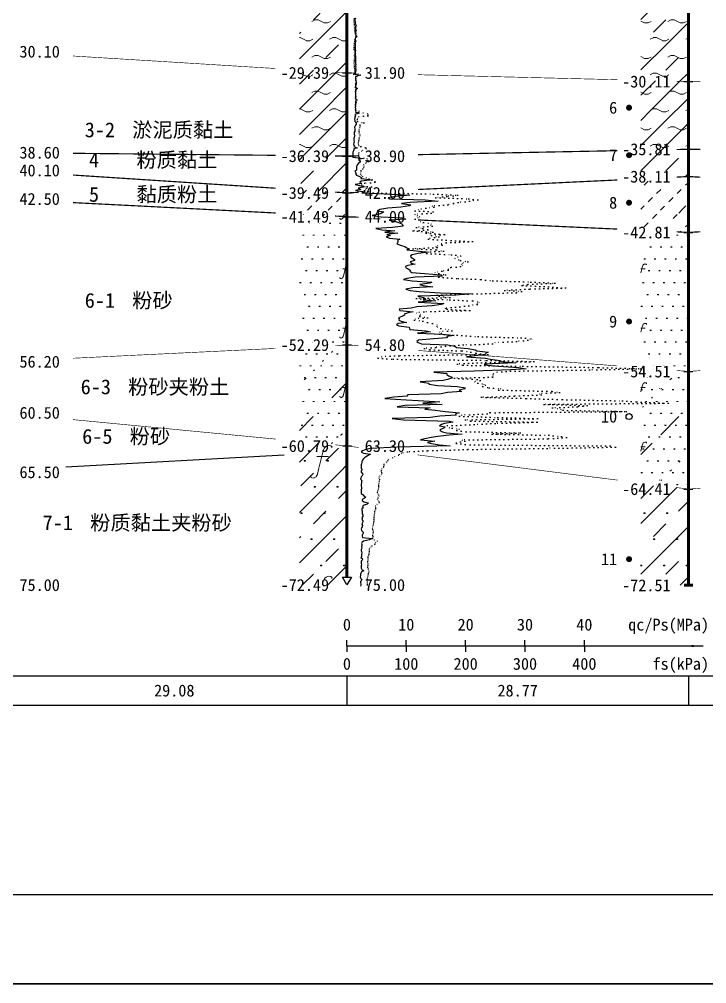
# Model space of a CAD drawing. Extents: x -37 to 3540, y -1485 to 297.
# Drawn here: x 1574.9 to 1690.7, y -891 to -728.7 of the extents above; entities that cross this region are included whole.
import ezdxf
from ezdxf.enums import TextEntityAlignment as Align

# ---------------------------------------------------------------- set-up
doc = ezdxf.new("R2010")
doc.units = 0
doc.linetypes.add('DOT', pattern=[6.35, 0, -6.35])
doc.layers.get('0').update_dxf_attribs({"linetype": 'CONTINUOUS'})
for name, color, linetype in [('CURVE', 200, 'CONTINUOUS'), ('FRAME', 7, 'CONTINUOUS'), ('HOLE', 41, 'CONTINUOUS'), ('RULER', 7, 'CONTINUOUS'), ('SAMPLE', 1, 'CONTINUOUS'), ('STRATUM', 241, 'CONTINUOUS')]:
    doc.layers.add(name, color=color, linetype=linetype)
doc.layers.add('HATCH', color=7, linetype='CONTINUOUS', lineweight=13)
doc.styles.add('ST', font='')
doc.styles.get('ST').set_extended_font_data('SimSun')
pattern_1 = [(45, (1559.7, -891), (-4.24264, 4.24264), [10, 0]), (45, (1560.761, -894.182), (-2.12132, 6.36396), [3, -3]), (26.565, (1560.7743, -891.2536), (5.999823, 5.999812), [0.567, -12.849]), (0, (1560.2073, -891.2536), (0, 6), [0.567, -5.433]), (26.565, (1558.119, -891), (5.999823, 5.999812), [0.567, -12.849]), (0, (1558.626, -890.7464), (0, 6), [0.567, -5.433]), (153.435, (1560.2073, -891.2536), (-5.999818, -5e-06), [1.134, -12.2826]), (26.565, (1563.7743, -888.2536), (5.999823, 5.999812), [0.567, -12.849]), (0, (1563.2073, -888.2536), (0, 6), [0.567, -5.433]), (26.565, (1561.119, -888), (5.999823, 5.999812), [0.567, -12.849]), (0, (1561.626, -887.7464), (0, 6), [0.567, -5.433]), (153.435, (1563.2073, -888.2536), (-5.999818, -5e-06), [1.134, -12.2826])]
pattern_2 = [(45, (1559.7002, -891), (-2.12132, 2.12132), [10, 0]), (26.565, (1560.7743, -891.2536), (5.999823, 5.999812), [0.567, -12.849]), (0, (1560.2073, -891.2536), (0, 6), [0.567, -5.433]), (26.565, (1558.119, -891), (5.999823, 5.999812), [0.567, -12.849]), (0, (1558.626, -890.7464), (0, 6), [0.567, -5.433]), (153.435, (1560.2073, -891.2536), (-5.999818, -5e-06), [1.134, -12.2826]), (26.565, (1563.7743, -888.2536), (5.999823, 5.999812), [0.567, -12.849]), (0, (1563.2073, -888.2536), (0, 6), [0.567, -5.433]), (26.565, (1561.119, -888), (5.999823, 5.999812), [0.567, -12.849]), (0, (1561.626, -887.7464), (0, 6), [0.567, -5.433]), (153.435, (1563.2073, -888.2536), (-5.999818, -5e-06), [1.134, -12.2826])]
pattern_3 = [(45, (1559.7, -891), (-4.24264, 4.24264), [10, 0]), (45, (1560.761, -894.182), (-2.12132, 6.36396), [3, -3])]
pattern_4 = [(45, (1559.7, -891), (-6e-07, 6.99998), [0.9473, -8.9522]), (45, (1561.1, -889.6), (-6e-07, 6.99998), [0.9869, -8.9126]), (45, (1562.5, -888.2), (-6e-07, 6.99998), [1.06018, -8.83931]), (45, (1563.9, -886.8), (-6e-07, 6.99998), [0.94918, -8.95032]), (45, (1565.3, -885.4), (-6e-07, 6.99998), [1.0365, -8.863]), (45, (1563.2, -891), (-6e-07, 6.99998), [1.01335, -8.88615]), (45, (1564.6, -889.6), (-6e-07, 6.99998), [1.07896, -12.12037]), (45, (1566, -888.2), (-6e-07, 6.99998), [0.99882, -8.90067]), (45, (1560.4, -886.8), (-4e-07, 6.99998), [1.05533, -8.84416]), (45, (1561.8, -885.4), (-4e-07, 6.99998), [1.0365, -8.863])]
pattern_5 = [(82.875, (1558.8656, -892.206), (0.000369, 10.0001764), [0.0893, -80.5337]), (143.13, (1558.9666, -892.2818), (-29.999964, 20.000054), [0.12627, -49.87373]), (172.875, (1559.1438, -892.304), (-70.000246, 9.99966), [0.17857, -80.44443]), (206.565, (1559.3223, -892.2147), (-9.9997, -9.99969), [0.19954, -22.16046]), (243.435, (1559.4115, -892.0363), (9e-06, -9.9997), [0.19954, -22.16146]), (255.964, (1559.5008, -891.679), (-0.0002, -9.9995), [0.36813, -40.86287]), (255.964, (1559.8108, -890.439), (-0.0002, -9.9995), [1.2784, -39.9526]), (255.964, (1559.8793, -890.165), (-0.0002, -9.9995), [0.28235, -40.94865]), (216.87, (1560.0695, -889.9108), (-9.999982, -10.000018), [0.12627, -49.87373]), (243.435, (1559.9685, -889.9865), (9e-06, -9.9997), [0.19954, -22.16146]), (206.565, (1560.248, -889.8215), (-9.9997, -9.99969), [0.19954, -22.16046]), (172.875, (1560.4252, -889.8437), (-70.000246, 9.99966), [0.17857, -80.44443]), (143.13, (1560.5262, -889.9194), (-29.999964, 20.000054), [0.12627, -49.87373]), (82.875, (1560.5152, -890.008), (0.000369, 10.0001764), [0.0893, -80.5337]), (0, (1559.37, -890.66), (0, 10), [0.89286, -9.10714]), (0, (1559.7252, -891), (1, 2), [0, -1.75]), (0, (1559.7002, -890.975), (1, 2), [0, -1.75]), (0, (1559.7002, -891), (1, 2), [0, -1.75]), (0, (1559.6752, -891), (1, 2), [0, -1.75]), (0, (1559.7002, -891.025), (1, 2), [0, -1.75])]
pattern_6 = [(45, (1559.7, -891), (-2e-06, 15.39996), [4.3383, -17.4406]), (45, (1565.889, -884.777), (-2e-06, 15.39996), [4.3861, -17.3928]), (45, (1570.849, -879.819), (-2e-06, 15.4), [3.99, -17.789]), (26.565, (1559.7, -883.3), (15.4, 15.4), [0.2123, -34.2231]), (36.87, (1561.2402, -881.76), (15.4, 15.4), [0.435, -76.565]), (315, (1567.4, -875.653), (15.4, 3e-06), [0.0727, -21.7062]), (26.565, (1567.4, -891), (15.4, 15.4), [0.3184, -34.117]), (26.565, (1568.94, -889.46), (15.4, 15.4), [0.2316, -34.2038]), (90, (1569.71, -888.69), (-15.4, -1e-06), [0.0633, -15.3367]), (26.565, (1570.48, -887.92), (15.4, 15.4), [0.2002, -68.6707]), (36.87, (1572.0202, -886.38), (15.4, 15.4), [0.2435, -76.7565]), (45, (1573.56, -884.84), (-5e-07, 15.39996), [0.24, -21.5388]), (315, (1574.911, -883.195), (15.4, 3e-06), [0.0727, -21.7062]), (36.87, (1562.7802, -880.22), (15.4, 15.4), [0.2249, -76.7751]), (53.13, (1564.3202, -878.68), (30.8, 46.2), [0.2956, -76.7044]), (53.13, (1565.8602, -877.14), (30.8, 46.2), [0.2777, -76.7223])]
pattern_7 = [(82.875, (1557.864, -893.6533), (0.000812, 22.00039), [0.1964, -177.1742]), (143.13, (1558.0863, -893.82), (-65.99992, 44.00012), [0.2778, -109.7222]), (172.875, (1558.476, -893.8687), (-154.00054, 21.999253), [0.3929, -176.9777]), (206.565, (1558.869, -893.672), (-21.99935, -21.9993), [0.439, -48.753]), (243.435, (1559.065, -893.28), (2e-05, -21.99933), [0.439, -48.7552]), (255.964, (1559.2615, -892.494), (-0.00044, -21.9989), [0.8099, -89.8983]), (255.964, (1559.9436, -889.7656), (-0.00044, -21.9989), [2.8124, -87.8958]), (255.964, (1560.094, -889.163), (-0.00044, -21.9989), [0.6212, -90.087]), (216.87, (1560.5128, -888.6037), (-21.99996, -22.00004), [0.2778, -109.7222]), (243.435, (1560.291, -888.77), (2e-05, -21.99933), [0.439, -48.7552]), (206.565, (1560.905, -888.407), (-21.99935, -21.9993), [0.439, -48.753]), (172.875, (1561.2952, -888.456), (-154.00054, 21.999253), [0.3929, -176.9777]), (143.13, (1561.5175, -888.6228), (-65.99992, 44.00012), [0.2778, -109.7222]), (82.875, (1561.493, -888.8177), (0.00081, 22.00039), [0.1964, -177.1742]), (0, (1558.975, -890.252), (0, 22), [1.9643, -20.0357]), (0, (1559.755, -891), (2.2, 4.4), [0, -3.85]), (0, (1559.7, -890.945), (2.2, 4.4), [0, -3.85]), (0, (1559.7, -891), (2.2, 4.4), [0, -3.85]), (0, (1559.645, -891), (2.2, 4.4), [0, -3.85]), (0, (1559.7, -891.055), (2.2, 4.4), [0, -3.85])]

# ---------------------------------------------------------------- blocks, each defined once
blk = doc.blocks.new('Arrow')
for points in [[(-3.984779, 0.348623), (0, 0), (-3.189535, 0)], [(-3.189535, 0), (0, 0), (-3.984779, -0.348623)]]:
    blk.add_solid(points)
blk = doc.blocks.new('SampleSoilUndisturbed')
at = {"const_width": 0.5}
blk.add_lwpolyline([(-0.25, 0, 1), (0.25, 0, 1)], format="xyb", close=True, dxfattribs=at)
blk = doc.blocks.new('SampleSoilDisturbed')
blk.add_circle((0, 0), 0.5)

msp = doc.modelspace()

# ---------------------------------------------------------------- hatches: boundary and pattern name
at = {"layer": 'HATCH'}
h = msp.add_hatch(dxfattribs=at)
h.set_pattern_fill('YNFNT', color=251, style=0)
h.set_pattern_definition(pattern_1)
h.paths.add_polyline_path([(1630.05, -708.67), (1622.05, -707.96), (1622.05, -737.18), (1630.05, -737.67)])
h.paths.add_polyline_path([(1617.98, -739.16), (1627.53, -739.16), (1627.53, -736.23), (1617.98, -736.23)], flags=9)
h.paths.add_polyline_path([(1617.98, -710.16), (1627.53, -710.16), (1627.53, -707.23), (1617.98, -707.23)], flags=9)
h = msp.add_hatch(dxfattribs=at)
h.set_pattern_fill('YNFNT', color=251, style=0)
h.set_pattern_definition(pattern_1)
h.paths.add_polyline_path([(1687.58, -713.13), (1679.58, -711.09), (1679.58, -738.93), (1687.58, -739.13)])
h.paths.add_polyline_path([(1675.51, -740.62), (1685.07, -740.62), (1685.07, -737.68), (1675.51, -737.68)], flags=9)
h.paths.add_polyline_path([(1675.52, -714.61), (1685.07, -714.61), (1685.07, -711.7), (1675.52, -711.7)], flags=9)
h = msp.add_hatch(dxfattribs=at)
h.set_pattern_fill('YNNT', color=251, style=0)
h.set_pattern_definition(pattern_2)
h.paths.add_polyline_path([(1630.05, -737.67), (1622.05, -737.18), (1622.05, -751.59), (1630.05, -751.68)])
h.paths.add_polyline_path([(1617.98, -753.16), (1627.53, -753.16), (1627.53, -750.23), (1617.98, -750.23)], flags=9)
h.paths.add_polyline_path([(1617.98, -739.16), (1627.53, -739.16), (1627.53, -736.23), (1617.98, -736.23)], flags=9)
h = msp.add_hatch(dxfattribs=at)
h.set_pattern_fill('YNNT', color=251, style=0)
h.set_pattern_definition(pattern_2)
h.paths.add_polyline_path([(1687.58, -739.13), (1679.58, -738.93), (1679.58, -750.69), (1687.58, -750.53)])
h.paths.add_polyline_path([(1675.51, -752.02), (1685.07, -752.02), (1685.07, -749.08), (1675.51, -749.08)], flags=9)
h.paths.add_polyline_path([(1675.51, -740.62), (1685.07, -740.62), (1685.07, -737.68), (1675.51, -737.68)], flags=9)
h = msp.add_hatch(dxfattribs=at)
h.set_pattern_fill('FZNT', color=32, style=0)
h.set_pattern_definition(pattern_3)
h.paths.add_polyline_path([(1687.58, -750.53), (1679.58, -750.69), (1679.58, -755.51), (1687.58, -755.13)])
h.paths.add_polyline_path([(1675.51, -756.62), (1685.07, -756.62), (1685.07, -753.68), (1675.51, -753.68)], flags=9)
h.paths.add_polyline_path([(1675.51, -752.02), (1685.07, -752.02), (1685.07, -749.08), (1675.51, -749.08)], flags=9)
h = msp.add_hatch(dxfattribs=at)
h.set_pattern_fill('FZNT', color=32, style=0)
h.set_pattern_definition(pattern_3)
h.paths.add_polyline_path([(1630.05, -751.68), (1622.05, -751.59), (1622.05, -757.35), (1630.05, -757.88)])
h.paths.add_polyline_path([(1617.98, -759.36), (1627.53, -759.36), (1627.53, -756.43), (1617.98, -756.43)], flags=9)
h.paths.add_polyline_path([(1617.98, -753.16), (1627.53, -753.16), (1627.53, -750.23), (1617.98, -750.23)], flags=9)
h = msp.add_hatch(dxfattribs=at)
h.set_pattern_fill('NZFT', color=52, style=0)
h.set_pattern_definition(pattern_4)
h.paths.add_polyline_path([(1687.58, -755.13), (1679.58, -755.51), (1679.58, -764.16), (1687.58, -764.53)])
h.paths.add_polyline_path([(1675.51, -766.02), (1685.07, -766.02), (1685.07, -763.08), (1675.51, -763.08)], flags=9)
h.paths.add_polyline_path([(1675.51, -756.62), (1685.07, -756.62), (1685.07, -753.68), (1675.51, -753.68)], flags=9)
h = msp.add_hatch(dxfattribs=at)
h.set_pattern_fill('NZFT', color=52, style=0)
h.set_pattern_definition(pattern_4)
h.paths.add_polyline_path([(1630.05, -757.88), (1622.05, -757.35), (1622.05, -761.46), (1630.05, -761.88)])
h.paths.add_polyline_path([(1617.98, -763.36), (1627.53, -763.36), (1627.53, -760.43), (1617.98, -760.43)], flags=9)
h.paths.add_polyline_path([(1617.98, -759.36), (1627.53, -759.36), (1627.53, -756.43), (1617.98, -756.43)], flags=9)
h = msp.add_hatch(dxfattribs=at)
h.set_pattern_fill('FS', color=142, style=0)
h.set_pattern_definition(pattern_5)
h.paths.add_polyline_path([(1630.05, -761.88), (1622.05, -761.46), (1622.05, -783.86), (1630.05, -783.48)])
h.paths.add_polyline_path([(1617.98, -784.96), (1627.53, -784.96), (1627.53, -782.03), (1617.98, -782.03)], flags=9)
h.paths.add_polyline_path([(1617.98, -763.36), (1627.53, -763.36), (1627.53, -760.43), (1617.98, -760.43)], flags=9)
h = msp.add_hatch(dxfattribs=at)
h.set_pattern_fill('FS', color=142, style=0)
h.set_pattern_definition(pattern_5)
h.paths.add_polyline_path([(1687.58, -764.53), (1679.58, -764.16), (1679.58, -787.31), (1687.58, -787.93)])
h.paths.add_polyline_path([(1675.52, -789.41), (1685.07, -789.41), (1685.07, -786.5), (1675.52, -786.5)], flags=9)
h.paths.add_polyline_path([(1675.51, -766.02), (1685.07, -766.02), (1685.07, -763.08), (1675.51, -763.08)], flags=9)
h = msp.add_hatch(dxfattribs=at)
h.set_pattern_fill('FS', color=142, style=0)
h.set_pattern_definition(pattern_5)
h.paths.add_polyline_path([(1630.05, -783.48), (1622.05, -783.86), (1622.05, -799.71), (1630.05, -800.48)])
h.paths.add_polyline_path([(1617.98, -801.96), (1627.53, -801.96), (1627.53, -799.03), (1617.98, -799.03)], flags=9)
h.paths.add_polyline_path([(1617.98, -784.96), (1627.53, -784.96), (1627.53, -782.03), (1617.98, -782.03)], flags=9)
h = msp.add_hatch(dxfattribs=at)
h.set_pattern_fill('SZFT', color=142, scale=2.2, style=0)
h.set_pattern_definition(pattern_6)
h.paths.add_polyline_path([(1630.05, -783.48), (1622.05, -783.86), (1622.05, -799.71), (1630.05, -800.48)])
h.paths.add_polyline_path([(1617.98, -801.96), (1627.53, -801.96), (1627.53, -799.03), (1617.98, -799.03)], flags=9)
h.paths.add_polyline_path([(1617.98, -784.96), (1627.53, -784.96), (1627.53, -782.03), (1617.98, -782.03)], flags=9)
h = msp.add_hatch(dxfattribs=at)
h.set_pattern_fill('FS', color=142, style=0)
h.set_pattern_definition(pattern_5)
h.paths.add_polyline_path([(1687.58, -787.93), (1679.58, -787.31), (1679.58, -806.72), (1687.58, -807.73)])
h.paths.add_polyline_path([(1675.51, -809.22), (1685.07, -809.22), (1685.07, -806.28), (1675.51, -806.28)], flags=9)
h.paths.add_polyline_path([(1675.52, -789.41), (1685.07, -789.41), (1685.07, -786.5), (1675.52, -786.5)], flags=9)
h = msp.add_hatch(dxfattribs=at)
h.set_pattern_fill('SZFT', color=142, scale=2.2, style=0)
h.set_pattern_definition(pattern_6)
h.paths.add_polyline_path([(1687.58, -787.93), (1679.58, -787.31), (1679.58, -806.72), (1687.58, -807.73)])
h.paths.add_polyline_path([(1675.51, -809.22), (1685.07, -809.22), (1685.07, -806.28), (1675.51, -806.28)], flags=9)
h.paths.add_polyline_path([(1675.52, -789.41), (1685.07, -789.41), (1685.07, -786.5), (1675.52, -786.5)], flags=9)
h = msp.add_hatch(dxfattribs=at)
h.set_pattern_fill('FZNT', color=32, style=0)
h.set_pattern_definition(pattern_3)
h.paths.add_polyline_path([(1630.05, -800.48), (1622.05, -799.71), (1622.05, -823.88), (1630.05, -823.88), (1629.3, -822.58), (1630.05, -822.58)])
h.paths.add_polyline_path([(1617.98, -825.36), (1627.53, -825.36), (1627.53, -822.43), (1617.98, -822.43)], flags=9)
h.paths.add_polyline_path([(1617.98, -801.96), (1627.53, -801.96), (1627.53, -799.03), (1617.98, -799.03)], flags=9)
h = msp.add_hatch(dxfattribs=at)
h.set_pattern_fill('FS', color=32, scale=2.2, style=0)
h.set_pattern_definition(pattern_7)
h.paths.add_polyline_path([(1630.05, -800.48), (1622.05, -799.71), (1622.05, -823.88), (1630.05, -823.88), (1629.3, -822.58), (1630.05, -822.58)])
h.paths.add_polyline_path([(1617.98, -825.36), (1627.53, -825.36), (1627.53, -822.43), (1617.98, -822.43)], flags=9)
h.paths.add_polyline_path([(1617.98, -801.96), (1627.53, -801.96), (1627.53, -799.03), (1617.98, -799.03)], flags=9)
h = msp.add_hatch(dxfattribs=at)
h.set_pattern_fill('FZNT', color=32, style=0)
h.set_pattern_definition(pattern_3)
h.paths.add_polyline_path([(1687.58, -807.73), (1679.58, -806.72), (1679.58, -823.93), (1687.58, -823.93)])
h.paths.add_polyline_path([(1675.52, -825.41), (1685.07, -825.41), (1685.07, -822.5), (1675.52, -822.5)], flags=9)
h.paths.add_polyline_path([(1675.51, -809.22), (1685.07, -809.22), (1685.07, -806.28), (1675.51, -806.28)], flags=9)
h = msp.add_hatch(dxfattribs=at)
h.set_pattern_fill('FS', color=32, scale=2.2, style=0)
h.set_pattern_definition(pattern_7)
h.paths.add_polyline_path([(1687.58, -807.73), (1679.58, -806.72), (1679.58, -823.93), (1687.58, -823.93)])
h.paths.add_polyline_path([(1675.52, -825.41), (1685.07, -825.41), (1685.07, -822.5), (1675.52, -822.5)], flags=9)
h.paths.add_polyline_path([(1675.51, -809.22), (1685.07, -809.22), (1685.07, -806.28), (1675.51, -806.28)], flags=9)

# ---------------------------------------------------------------- linework, layer by layer
at = {"layer": 'CURVE', "color": 30, "linetype": 'Continuous'}
msp.add_lwpolyline([(1631.47, -728.47), (1631.41, -728.67), (1631.39, -728.88), (1631.43, -729.08), (1631.44, -729.28), (1631.49, -729.47), (1631.59, -729.67), (1631.48, -729.88), (1631.52, -730.08), (1631.51, -730.28), (1631.61, -730.47), (1631.5, -730.67), (1631.51, -730.88), (1631.53, -731.08), (1631.5, -731.28), (1631.7, -731.47), (1631.48, -731.67), (1631.46, -731.88), (1631.43, -732.08), (1631.54, -732.28), (1631.42, -732.47), (1631.44, -732.67), (1631.42, -732.88), (1631.44, -733.08), (1631.44, -733.28), (1631.46, -733.47), (1631.46, -733.67), (1631.48, -733.88), (1631.43, -734.08), (1631.44, -734.28), (1631.43, -734.47), (1631.46, -734.67), (1631.51, -734.88), (1631.47, -735.08), (1631.47, -735.28), (1631.48, -735.47), (1631.47, -735.67), (1631.47, -735.88), (1631.47, -736.08), (1631.55, -736.28), (1631.51, -736.47), (1631.55, -736.67), (1631.52, -736.88), (1631.58, -737.08), (1631.53, -737.28), (1631.49, -737.47), (1631.44, -737.67), (1631.44, -737.88), (1632.41, -738.07), (1631.47, -738.28), (1631.47, -738.47), (1631.53, -738.68), (1631.52, -738.88), (1631.53, -739.07), (1631.69, -739.28), (1631.52, -739.47), (1631.52, -739.68), (1631.52, -739.88), (1631.48, -740.07), (1631.82, -740.28), (1631.43, -740.47), (1631.53, -740.68), (1631.46, -740.88), (1631.48, -741.07), (1631.48, -741.28), (1631.51, -741.47), (1631.57, -741.68), (1631.46, -741.88), (1631.53, -742.07), (1631.54, -742.28), (1631.47, -742.47), (1631.5, -742.68), (1631.47, -742.88), (1631.44, -743.07), (1631.47, -743.28), (1631.44, -743.47), (1631.48, -743.68), (1631.45, -743.88), (1631.57, -744.07), (1631.51, -744.28), (1632.14, -744.47), (1631.37, -744.68), (1631.47, -744.88), (1631.38, -745.07), (1631.36, -745.28), (1631.33, -745.47), (1631.36, -745.68), (1631.36, -745.88), (1631.63, -746.07), (1631.63, -746.28), (1631.5, -746.47), (1631.39, -746.68), (1631.32, -746.88), (1631.41, -747.07), (1631.36, -747.28), (1631.38, -747.47), (1631.3, -747.68), (1631.28, -747.88), (1631.3, -748.07), (1631.36, -748.28), (1631.27, -748.47), (1631.23, -748.68), (1631.21, -748.88), (1631.2, -749.07), (1631.28, -749.28), (1631.19, -749.47), (1631.16, -749.68), (1631.28, -749.88), (1631.19, -750.07), (1631.77, -750.28), (1631.22, -750.47), (1631.2, -750.68), (1631.09, -750.88), (1631.06, -751.07), (1631.03, -751.28), (1631.05, -751.47), (1631, -751.68), (1631.06, -751.88), (1632.79, -752.07), (1632.01, -752.28), (1632.3, -752.47), (1632.26, -752.68), (1631.99, -752.88), (1631.84, -753.07), (1631.73, -753.28), (1631.65, -753.47), (1631.64, -753.68), (1631.65, -753.88), (1631.66, -754.07), (1631.41, -754.28), (1631.61, -754.47), (1631.47, -754.68), (1631.64, -754.88), (1632.07, -755.07), (1632.53, -755.28), (1632.38, -755.47), (1634.39, -755.68), (1632.46, -755.88), (1632.21, -756.07), (1632.54, -756.28), (1631.46, -756.47), (1632.39, -756.68), (1633.13, -756.88), (1631.93, -757.07), (1632.37, -757.28), (1631.5, -757.47), (1633.12, -757.68), (1632.54, -757.88), (1637.57, -758.07), (1640.66, -758.28), (1638.25, -758.47), (1637, -758.68), (1637.27, -758.88), (1643.22, -759.07), (1645.44, -759.28), (1640.73, -759.47), (1639.25, -759.68), (1640.8, -759.88), (1640.57, -760.07), (1639.12, -760.28), (1636.95, -760.47), (1635.6, -760.68), (1635.12, -760.88), (1636.27, -761.07), (1635.95, -761.28), (1635.47, -761.47), (1634.31, -761.68), (1635.82, -761.88), (1639.33, -762.07), (1640, -762.28), (1637.19, -762.47), (1638.23, -762.68), (1638.76, -762.88), (1639.32, -763.07), (1639.43, -763.28), (1639.53, -763.47), (1637.71, -763.68), (1634.91, -763.88), (1635.95, -764.07), (1638.11, -764.28), (1636.46, -764.47), (1638.63, -764.68), (1636.77, -764.88), (1637.35, -765.07), (1636.69, -765.28), (1637.2, -765.47), (1638.99, -765.68), (1638.57, -765.88), (1638.61, -766.07), (1638.57, -766.28), (1638.46, -766.47), (1639.07, -766.68), (1639.8, -766.88), (1640.05, -767.07), (1640.53, -767.28), (1640.17, -767.47), (1642.3, -767.68), (1643.77, -767.88), (1642.07, -768.07), (1641.02, -768.28), (1640.77, -768.47), (1640.81, -768.68), (1641.1, -768.88), (1641.46, -769.07), (1641.44, -769.28), (1640.73, -769.47), (1640.89, -769.68), (1641.55, -769.88), (1640.32, -770.07), (1639.9, -770.28), (1639.96, -770.47), (1640.37, -770.68), (1640.7, -770.88), (1640.63, -771.07), (1640.96, -771.28), (1643.13, -771.47), (1645.91, -771.68), (1646.17, -771.88), (1641.57, -772.07), (1640.12, -772.28), (1639.6, -772.47), (1641.06, -772.68), (1644.35, -772.88), (1644.03, -773.07), (1642.34, -773.28), (1642.92, -773.47), (1644.55, -773.68), (1641.17, -773.88), (1639.97, -774.07), (1640.73, -774.28), (1642.22, -774.47), (1645.77, -774.68), (1651.01, -774.88), (1648.39, -775.07), (1642, -775.28), (1642.96, -775.47), (1643.21, -775.68), (1642.88, -775.88), (1645.05, -776.07), (1642.07, -776.28), (1646.4, -776.47), (1645.92, -776.68), (1644.41, -776.88), (1641.85, -777.07), (1640.89, -777.28), (1638.83, -777.47), (1638.96, -777.68), (1641.2, -777.88), (1640.35, -778.07), (1639.72, -778.28), (1639.74, -778.47), (1639.3, -778.68), (1638.73, -778.88), (1638.84, -779.07), (1638.79, -779.28), (1639.19, -779.47), (1640.16, -779.68), (1638.67, -779.88), (1638.39, -780.07), (1638.78, -780.28), (1640.55, -780.47), (1640.6, -780.68), (1640.63, -780.88), (1643.32, -781.07), (1644.15, -781.28), (1641.97, -781.47), (1646.17, -781.68), (1648.1, -781.88), (1646.91, -782.07), (1646.95, -782.28), (1644.63, -782.47), (1642.11, -782.68), (1641.85, -782.88), (1642.03, -783.07), (1642.62, -783.28), (1647.06, -783.48), (1648.24, -783.68), (1648.51, -783.88), (1650.5, -784.07), (1651.66, -784.28), (1651.93, -784.47), (1653.82, -784.68), (1653.44, -784.88), (1653.4, -785.07), (1651.58, -785.28), (1650.21, -785.47), (1653.4, -785.68), (1654.16, -785.88), (1655.94, -786.07), (1655.97, -786.28), (1658.48, -786.47), (1653.17, -786.68), (1653.72, -786.88), (1655.59, -787.07), (1658.96, -787.28), (1660.24, -787.47), (1657.63, -787.68), (1651.48, -787.88), (1644.7, -788.07), (1646.88, -788.28), (1646.91, -788.47), (1647.16, -788.68), (1647.8, -788.88), (1647.65, -789.07), (1646.99, -789.28), (1646.29, -789.47), (1642.41, -789.68), (1643.87, -789.88), (1643.86, -790.07), (1645.36, -790.28), (1648.64, -790.47), (1650.04, -790.68), (1649.88, -790.88), (1648.97, -791.07), (1649.38, -791.28), (1647, -791.47), (1645.92, -791.68), (1640.31, -791.88), (1640.12, -792.07), (1637.98, -792.28), (1636.42, -792.47), (1639.14, -792.68), (1643.01, -792.88), (1645.7, -793.07), (1642.85, -793.28), (1646.08, -793.47), (1639.8, -793.68), (1638.53, -793.88), (1644.09, -794.07), (1643.17, -794.28), (1644.92, -794.47), (1646.59, -794.68), (1649.01, -794.88), (1648.36, -795.07), (1648.47, -795.28), (1645.68, -795.47), (1644.12, -795.68), (1637.67, -795.88), (1639.59, -796.07), (1647.29, -796.28), (1647.92, -796.47), (1646.47, -796.68), (1645.97, -796.88), (1645.64, -797.07), (1646.62, -797.28), (1646.37, -797.47), (1645.8, -797.68), (1645.68, -797.88), (1646.17, -798.07), (1646.85, -798.28), (1649.44, -798.47), (1647.28, -798.68), (1645.38, -798.88), (1644.24, -799.07), (1643.16, -799.28), (1642.43, -799.47), (1644.86, -799.68), (1643.64, -799.88), (1644.28, -800.07), (1645.64, -800.28), (1647.44, -800.48), (1638.53, -800.68), (1633.99, -800.88), (1633.22, -801.07), (1632.7, -801.28), (1632.43, -801.47), (1632.86, -801.68), (1634, -801.88), (1633.61, -802.07), (1633.35, -802.27), (1632.99, -802.48), (1632.8, -802.68), (1632.65, -802.88), (1632.58, -803.07), (1632.56, -803.27), (1632.53, -803.48), (1632.45, -803.68), (1632.45, -803.88), (1632.44, -804.07), (1632.46, -804.27), (1632.64, -804.48), (1632.46, -804.68), (1632.47, -804.88), (1632.66, -805.07), (1632.75, -805.27), (1632.61, -805.48), (1632.43, -805.68), (1632.38, -805.88), (1632.36, -806.07), (1632.54, -806.27), (1632.5, -806.48), (1632.5, -806.68), (1632.48, -806.88), (1632.46, -807.07), (1632.46, -807.27), (1632.5, -807.48), (1632.52, -807.68), (1632.47, -807.88), (1632.47, -808.07), (1632.44, -808.27), (1632.45, -808.48), (1632.79, -808.68), (1632.89, -808.88), (1633.23, -809.07), (1633.02, -809.27), (1632.64, -809.48), (1632.6, -809.68), (1632.9, -809.88), (1633.68, -810.07), (1633.49, -810.27), (1632.78, -810.48), (1632.65, -810.68), (1632.78, -810.88), (1632.59, -811.07), (1632.59, -811.27), (1632.62, -811.48), (1632.62, -811.68), (1632.61, -811.88), (1632.71, -812.07), (1632.76, -812.27), (1632.64, -812.48), (1632.6, -812.68), (1632.57, -812.88), (1632.72, -813.07), (1632.73, -813.27), (1632.62, -813.48), (1632.58, -813.68), (1632.68, -813.88), (1632.6, -814.07), (1632.49, -814.27), (1632.46, -814.48), (1632.52, -814.68), (1632.65, -814.88), (1632.82, -815.07), (1632.72, -815.27), (1632.62, -815.48), (1632.63, -815.68), (1632.68, -815.88), (1634.36, -816.07), (1633.84, -816.27), (1632.87, -816.48), (1632.61, -816.68), (1632.52, -816.88), (1632.57, -817.07), (1632.59, -817.27), (1632.52, -817.48), (1632.54, -817.68), (1632.48, -817.88), (1632.47, -818.07), (1632.49, -818.27), (1632.56, -818.48), (1632.53, -818.68), (1632.51, -818.88), (1632.49, -819.07), (1632.4, -819.27), (1632.67, -819.48), (1632.62, -819.68), (1632.45, -819.88), (1632.43, -820.07), (1632.45, -820.27), (1632.49, -820.48), (1632.45, -820.68), (1632.46, -820.88), (1632.44, -821.07), (1632.57, -821.27), (1632.89, -821.48), (1632.52, -821.68), (1632.38, -821.88), (1632.36, -822.07), (1632.35, -822.27), (1632.31, -822.48), (1632.32, -822.68), (1632.46, -822.88), (1632.55, -823.07), (1632.35, -823.27), (1632.34, -823.48), (1632.39, -823.68), (1632.39, -823.88), (1632.33, -824.07)], dxfattribs=at)
at = {"layer": 'CURVE', "color": 100, "linetype": 'DOT', "ltscale": 0.1}
msp.add_lwpolyline([(1631.26, -728.47), (1631.23, -728.67), (1631.22, -728.88), (1631.22, -729.08), (1631.25, -729.28), (1631.27, -729.47), (1631.29, -729.67), (1631.3, -729.88), (1631.31, -730.08), (1631.35, -730.28), (1631.37, -730.47), (1631.37, -730.67), (1631.37, -730.88), (1631.42, -731.08), (1631.45, -731.28), (1631.71, -731.47), (1631.74, -731.67), (1631.47, -731.88), (1631.31, -732.08), (1631.31, -732.28), (1631.31, -732.47), (1631.29, -732.67), (1631.29, -732.88), (1631.25, -733.08), (1631.22, -733.28), (1631.23, -733.47), (1631.23, -733.67), (1631.25, -733.88), (1631.37, -734.08), (1631.38, -734.28), (1631.34, -734.47), (1631.3, -734.67), (1631.3, -734.88), (1631.33, -735.08), (1631.29, -735.28), (1631.27, -735.47), (1631.28, -735.67), (1631.26, -735.88), (1631.21, -736.08), (1631.27, -736.28), (1631.29, -736.47), (1631.29, -736.67), (1631.31, -736.88), (1631.34, -737.08), (1631.34, -737.28), (1631.35, -737.47), (1631.29, -737.67), (1631.23, -737.88), (1632.33, -738.07), (1631.8, -738.28), (1631.52, -738.47), (1631.51, -738.68), (1631.54, -738.88), (1631.58, -739.07), (1631.66, -739.28), (1631.61, -739.47), (1631.6, -739.68), (1631.52, -739.88), (1631.38, -740.07), (1631.58, -740.28), (1631.66, -740.47), (1631.47, -740.68), (1631.45, -740.88), (1631.53, -741.07), (1631.49, -741.28), (1631.49, -741.47), (1631.47, -741.68), (1631.4, -741.88), (1631.77, -742.07), (1631.72, -742.28), (1631.65, -742.47), (1631.62, -742.68), (1631.59, -742.88), (1631.46, -743.07), (1631.49, -743.28), (1631.46, -743.47), (1631.47, -743.68), (1631.54, -743.88), (1632.11, -744.07), (1632.02, -744.28), (1633.47, -744.47), (1633.58, -744.68), (1633.58, -744.88), (1632.06, -745.07), (1631.91, -745.28), (1631.78, -745.47), (1631.73, -745.68), (1631.81, -745.88), (1632.91, -746.07), (1632.2, -746.28), (1632.25, -746.47), (1632.21, -746.68), (1632.24, -746.88), (1632.13, -747.07), (1632.05, -747.28), (1632.08, -747.47), (1632.09, -747.68), (1632.04, -747.88), (1632.21, -748.07), (1632.2, -748.28), (1632.12, -748.47), (1632.11, -748.68), (1632.05, -748.88), (1632.03, -749.07), (1632.01, -749.28), (1631.93, -749.47), (1631.97, -749.68), (1632.01, -749.88), (1632.37, -750.07), (1633.3, -750.28), (1633.31, -750.47), (1632.68, -750.68), (1632.58, -750.88), (1632.08, -751.07), (1632.04, -751.28), (1632.01, -751.47), (1632.02, -751.68), (1632.13, -751.88), (1633.4, -752.07), (1633.45, -752.28), (1633.66, -752.47), (1633.39, -752.68), (1633.22, -752.88), (1632.86, -753.07), (1632.85, -753.28), (1632.91, -753.47), (1632.83, -753.68), (1632.72, -753.88), (1632.37, -754.07), (1632.48, -754.28), (1632.34, -754.47), (1632.29, -754.68), (1632.43, -754.88), (1632.63, -755.07), (1633.27, -755.28), (1633.71, -755.47), (1634.16, -755.68), (1634.77, -755.88), (1634.76, -756.07), (1633.06, -756.28), (1632.47, -756.47), (1632.75, -756.68), (1634.22, -756.88), (1633.31, -757.07), (1633.24, -757.28), (1632.99, -757.47), (1633.91, -757.68), (1634.48, -757.88), (1644.63, -758.07), (1648.67, -758.28), (1646.9, -758.47), (1645.01, -758.68), (1650.58, -758.88), (1652.08, -759.07), (1650.7, -759.28), (1648.81, -759.47), (1648.01, -759.68), (1647.06, -759.88), (1644.36, -760.07), (1644.71, -760.28), (1643.32, -760.47), (1642.13, -760.68), (1641.56, -760.88), (1644.71, -761.07), (1644.22, -761.28), (1641.45, -761.47), (1641.83, -761.68), (1642.33, -761.88), (1642.06, -762.07), (1641.56, -762.28), (1642.88, -762.47), (1642.38, -762.68), (1642.98, -762.88), (1644.32, -763.07), (1644.06, -763.28), (1644.4, -763.47), (1641.76, -763.68), (1642.84, -763.88), (1643.71, -764.07), (1641.21, -764.28), (1644.53, -764.47), (1643.4, -764.68), (1646.48, -764.88), (1644.3, -765.07), (1645.53, -765.28), (1644.02, -765.47), (1643.82, -765.68), (1647.59, -765.88), (1651.22, -766.07), (1646.77, -766.28), (1645.94, -766.47), (1646.1, -766.68), (1644.99, -766.88), (1645.25, -767.07), (1641.23, -767.28), (1645.16, -767.47), (1646.32, -767.68), (1642.67, -767.88), (1643.53, -768.07), (1647.69, -768.28), (1649.32, -768.47), (1648.78, -768.68), (1648.2, -768.88), (1648.81, -769.07), (1649.19, -769.28), (1650.43, -769.47), (1649.52, -769.68), (1649.27, -769.88), (1649.53, -770.07), (1649.19, -770.28), (1647.53, -770.47), (1647.08, -770.68), (1647.11, -770.88), (1646.05, -771.07), (1644.84, -771.28), (1645.54, -771.47), (1646.68, -771.68), (1645.66, -771.88), (1645.51, -772.07), (1648.78, -772.28), (1652.66, -772.47), (1654.65, -772.68), (1661.04, -772.88), (1665.06, -773.07), (1660.5, -773.28), (1659.59, -773.47), (1664.01, -773.68), (1666.9, -773.88), (1660.78, -774.07), (1656.68, -774.28), (1659.44, -774.47), (1658.58, -774.68), (1651.21, -774.88), (1645.14, -775.07), (1645.57, -775.28), (1647.4, -775.47), (1641.75, -775.68), (1647.4, -775.88), (1651.29, -776.07), (1652.34, -776.28), (1652, -776.47), (1652.02, -776.68), (1650.6, -776.88), (1649.06, -777.07), (1646.57, -777.28), (1646.94, -777.47), (1650.78, -777.68), (1643.02, -777.88), (1641.75, -778.07), (1642.43, -778.28), (1642.32, -778.47), (1642.34, -778.68), (1643.63, -778.88), (1641.63, -779.07), (1641.43, -779.28), (1642.85, -779.47), (1643.65, -779.68), (1644.49, -779.88), (1645.21, -780.07), (1645.17, -780.28), (1645.24, -780.47), (1645.85, -780.68), (1647.15, -780.88), (1647.72, -781.07), (1645.64, -781.28), (1645.98, -781.47), (1645.7, -781.68), (1649.41, -781.88), (1652.14, -782.07), (1659.39, -782.28), (1661.23, -782.47), (1660.54, -782.68), (1658.6, -782.88), (1655.04, -783.07), (1654.6, -783.28), (1649.65, -783.48), (1646.65, -783.68), (1644.98, -783.88), (1643.11, -784.07), (1644.07, -784.28), (1649.49, -784.47), (1650.93, -784.68), (1651.84, -784.88), (1653.79, -785.07), (1638.82, -785.28), (1635.93, -785.47), (1635.31, -785.68), (1637.84, -785.88), (1653.62, -786.07), (1661.56, -786.28), (1651.98, -786.47), (1648.67, -786.68), (1649.62, -786.88), (1659.71, -787.07), (1672.49, -787.28), (1679.51, -787.47), (1670.9, -787.68), (1657.63, -787.88), (1655.34, -788.07), (1654.72, -788.28), (1654.69, -788.47), (1654.62, -788.68), (1654.56, -788.88), (1648.19, -789.07), (1652.01, -789.28), (1652.51, -789.47), (1651.53, -789.68), (1652.08, -789.88), (1653.06, -790.07), (1653.46, -790.28), (1652.96, -790.47), (1654, -790.68), (1655.97, -790.88), (1655.62, -791.07), (1664.63, -791.28), (1665.87, -791.47), (1662.41, -791.68), (1662.79, -791.88), (1658.2, -792.07), (1652.75, -792.28), (1660.3, -792.47), (1666.39, -792.68), (1676.49, -792.88), (1678.89, -793.07), (1684.15, -793.28), (1663.29, -793.47), (1670.52, -793.68), (1668.84, -793.88), (1664.71, -794.07), (1666.05, -794.28), (1666.46, -794.47), (1677.07, -794.68), (1654.1, -794.88), (1653.65, -795.07), (1649.39, -795.28), (1649.03, -795.47), (1655.5, -795.68), (1662.15, -795.88), (1650.05, -796.07), (1650.9, -796.28), (1662.08, -796.47), (1655.03, -796.68), (1651.47, -796.88), (1646.98, -797.07), (1646.49, -797.28), (1647.78, -797.47), (1649.01, -797.68), (1648.58, -797.88), (1650.12, -798.07), (1659.22, -798.28), (1654.52, -798.47), (1664.06, -798.68), (1666.19, -798.88), (1667.07, -799.07), (1663.86, -799.28), (1649.42, -799.47), (1649.93, -799.68), (1648.44, -799.88), (1648.51, -800.07), (1650.83, -800.28), (1674.42, -800.48), (1675.32, -800.68), (1663.77, -800.88), (1650.39, -801.07), (1643.59, -801.28), (1640.25, -801.47), (1639.25, -801.68), (1638.88, -801.88), (1638.79, -802.07), (1638.13, -802.27), (1637.78, -802.48), (1637.13, -802.68), (1636.98, -802.88), (1636.82, -803.07), (1636.73, -803.27), (1636.29, -803.48), (1636.27, -803.68), (1636.24, -803.88), (1636.22, -804.07), (1636.01, -804.27), (1635.84, -804.48), (1635.82, -804.68), (1635.86, -804.88), (1635.92, -805.07), (1635.88, -805.27), (1635.65, -805.48), (1635.47, -805.68), (1635.43, -805.88), (1635.53, -806.07), (1635.53, -806.27), (1635.46, -806.48), (1635.43, -806.68), (1635.42, -806.88), (1635.38, -807.07), (1635.38, -807.27), (1635.4, -807.48), (1635.35, -807.68), (1635.25, -807.88), (1635.26, -808.07), (1635.12, -808.27), (1635.22, -808.48), (1635.35, -808.68), (1635.47, -808.88), (1635.32, -809.07), (1635.25, -809.27), (1635.15, -809.48), (1635.29, -809.68), (1635.48, -809.88), (1635.51, -810.07), (1635.14, -810.27), (1634.9, -810.48), (1634.81, -810.68), (1634.89, -810.88), (1634.88, -811.07), (1634.8, -811.27), (1634.71, -811.48), (1634.71, -811.68), (1634.66, -811.88), (1634.67, -812.07), (1634.61, -812.27), (1634.6, -812.48), (1634.57, -812.68), (1634.61, -812.88), (1634.6, -813.07), (1634.53, -813.27), (1634.53, -813.48), (1634.47, -813.68), (1634.46, -813.88), (1634.4, -814.07), (1634.33, -814.27), (1634.34, -814.48), (1634.4, -814.68), (1634.47, -814.88), (1634.47, -815.07), (1634.4, -815.27), (1634.37, -815.48), (1634.4, -815.68), (1634.5, -815.88), (1634.34, -816.07), (1634.6, -816.27), (1635.2, -816.48), (1634.86, -816.68), (1634.76, -816.88), (1634.75, -817.07), (1634.29, -817.27), (1634.08, -817.48), (1633.86, -817.68), (1633.79, -817.88), (1633.78, -818.07), (1633.79, -818.27), (1633.77, -818.48), (1633.74, -818.68), (1633.71, -818.88), (1633.57, -819.07), (1633.6, -819.27), (1633.58, -819.48), (1633.58, -819.68), (1633.54, -819.88), (1633.54, -820.07), (1633.57, -820.27), (1633.57, -820.48), (1633.54, -820.68), (1633.5, -820.88), (1633.57, -821.07), (1633.65, -821.27), (1633.78, -821.48), (1633.7, -821.68), (1633.65, -821.88), (1633.62, -822.07), (1633.57, -822.27), (1633.54, -822.48), (1633.47, -822.68), (1633.47, -822.88), (1633.51, -823.07), (1633.47, -823.27), (1633.46, -823.48), (1633.46, -823.68), (1633.47, -823.88), (1633.47, -824.07)], dxfattribs=at)
at = {"layer": 'FRAME', "linetype": 'Continuous'}
msp.add_line((1434.49, -876), (2124.66, -876), dxfattribs=at)
at = {"layer": 'FRAME', "color": 245, "linetype": 'Continuous'}
for p, q in [((2140.07, -891), (1222.61, -891)), ((1414.49, -891), (2144.66, -891))]:
    msp.add_line(p, q, dxfattribs=at)
at = {"layer": 'HOLE', "linetype": 'Continuous', "const_width": 0.5}
for points in [[(1630.05, -673.88), (1630.05, -822.58)], [(1687.58, -673.93), (1687.58, -823.93)], [(1686.83, -823.93), (1688.33, -823.93)]]:
    msp.add_lwpolyline(points, dxfattribs=at)
at = {"layer": 'HOLE', "linetype": 'Continuous'}
for points in [[(1629.3, -737.67), (1630.8, -737.67)], [(1686.83, -739.13), (1688.33, -739.13)], [(1629.3, -751.68), (1630.8, -751.68)], [(1686.83, -750.53), (1688.33, -750.53)], [(1686.83, -755.13), (1688.33, -755.13)], [(1629.3, -757.88), (1630.8, -757.88)], [(1629.3, -761.88), (1630.8, -761.88)], [(1686.83, -764.53), (1688.33, -764.53)], [(1629.3, -783.48), (1630.8, -783.48)], [(1686.83, -787.93), (1688.33, -787.93)], [(1629.3, -800.48), (1630.8, -800.48)], [(1686.83, -807.73), (1688.33, -807.73)]]:
    msp.add_lwpolyline(points, dxfattribs=at)
msp.add_lwpolyline([(1629.3, -822.58), (1630.8, -822.58), (1630.05, -823.88)], close=True, dxfattribs=at)
at = {"layer": 'RULER', "linetype": 'Continuous'}
for points in [[(1630.05, -834.15), (1630.05, -833.15)], [(1630.05, -834.15), (1690.05, -834.15)], [(1630.05, -834.15), (1630.05, -835.15)], [(1640.05, -834.15), (1640.05, -833.15)], [(1640.05, -834.15), (1640.05, -835.15)], [(1650.05, -834.15), (1650.05, -833.15)], [(1650.05, -834.15), (1650.05, -835.15)], [(1660.05, -834.15), (1660.05, -833.15)], [(1660.05, -834.15), (1660.05, -835.15)], [(1670.05, -834.15), (1670.05, -833.15)], [(1670.05, -834.15), (1670.05, -835.15)], [(1571.89, -839.15), (1630.05, -839.15), (1630.05, -844.15), (1571.89, -844.15)], [(1630.05, -839.15), (1687.58, -839.15), (1687.58, -844.15), (1630.05, -844.15)], [(1687.58, -839.15), (1745.17, -839.15), (1745.17, -844.15), (1687.58, -844.15)]]:
    msp.add_lwpolyline(points, dxfattribs=at)
at = {"layer": 'STRATUM', "linetype": 'Continuous'}
for points, const_width in [([(1583.89, -734.83), (1600.97, -735.88), (1618.05, -736.94)], 0.1), ([(1628.05, -737.55), (1630.05, -737.67), (1632.05, -737.73)], 0.1), ([(1642.05, -737.98), (1658.82, -738.4), (1675.58, -738.82)], 0.1), ([(1685.58, -739.08), (1687.58, -739.13), (1689.58, -739.13)], 0.1), ([(1583.89, -751.21), (1600.97, -751.38), (1618.05, -751.55)], 0.2), ([(1628.05, -751.65), (1630.05, -751.68), (1632.05, -751.64)], 0.2), ([(1642.05, -751.44), (1658.82, -751.1), (1675.58, -750.77)], 0.2), ([(1685.58, -750.57), (1687.58, -750.53), (1689.58, -750.55)], 0.2), ([(1583.89, -754.87), (1600.97, -755.98), (1618.05, -757.09)], 0.2), ([(1642.05, -757.3), (1658.82, -756.5), (1675.58, -755.7)], 0.2), ([(1685.58, -755.22), (1687.58, -755.13), (1689.58, -755.23)], 0.2), ([(1628.05, -757.74), (1630.05, -757.88), (1632.05, -757.78)], 0.2), ([(1583.89, -759.51), (1600.97, -760.38), (1618.05, -761.26)], 0.2), ([(1628.05, -761.77), (1630.05, -761.88), (1632.05, -761.97)], 0.2), ([(1642.05, -762.43), (1658.82, -763.2), (1675.58, -763.97)], 0.2), ([(1685.58, -764.43), (1687.58, -764.53), (1689.58, -764.42)], 0.2), ([(1583.89, -785.71), (1600.97, -784.88), (1618.05, -784.06)], 0.1), ([(1628.05, -783.57), (1630.05, -783.48), (1632.05, -783.63)], 0.1), ([(1642.05, -784.4), (1658.82, -785.7), (1675.58, -787)], 0.1), ([(1685.58, -787.77), (1687.58, -787.93), (1689.58, -787.8)], 0.1), ([(1583.89, -796.04), (1600.97, -797.68), (1618.05, -799.32)], 0.1), ([(1628.05, -800.28), (1630.05, -800.48), (1632.05, -800.73)], 0.1), ([(1641.95, -801.98), (1658.82, -804.1), (1675.68, -806.23)], 0.1), ([(1685.58, -807.48), (1687.58, -807.73), (1689.58, -807.6)], 0.1)]:
    msp.add_lwpolyline(points, dxfattribs=dict(at, const_width=const_width))
at = {"layer": 'STRATUM'}
msp.add_lwpolyline([(1582.7, -803.98), (1619.48, -801.98)], dxfattribs=at)

# ---------------------------------------------------------------- block references
at = {"layer": 'RULER', "xscale": 0.5, "yscale": 0.5, "zscale": 0.5}
msp.add_blockref('Arrow', (1690.05, -834.15), dxfattribs=at)
at = {"layer": 'SAMPLE'}
for name, p in [('SampleSoilUndisturbed', (1677.58, -743.53)), ('SampleSoilUndisturbed', (1677.58, -751.53)), ('SampleSoilUndisturbed', (1677.58, -759.53)), ('SampleSoilUndisturbed', (1677.58, -779.53)), ('SampleSoilDisturbed', (1677.58, -795.53)), ('SampleSoilUndisturbed', (1677.58, -819.53))]:
    msp.add_blockref(name, p, dxfattribs=at)

# ---------------------------------------------------------------- texts
at = {"layer": 'HOLE', "style": 'ST'}
for s, p in [('30.10', (1574.89, -734.09)), ('31.90', (1633.05, -737.67)), ('38.60', (1574.89, -751.09)), ('38.90', (1633.05, -751.68)), ('40.10', (1574.89, -754.09)), ('42.50', (1574.89, -758.89)), ('42.00', (1633.05, -757.88)), ('44.00', (1633.05, -761.88)), ('54.80', (1633.05, -783.48)), ('56.20', (1574.89, -786.29)), ('60.50', (1574.89, -794.89)), ('63.30', (1633.05, -800.48)), ('65.50', (1574.89, -804.89)), ('75.00', (1574.89, -823.89)), ('75.00', (1633.05, -823.88))]:
    msp.add_text(s, height=2, dxfattribs=at).set_placement(p, align=Align.MIDDLE_LEFT)
for s, p in [('-29.39', (1627.05, -737.67)), ('-30.11', (1684.58, -739.13)), ('-35.81', (1684.58, -750.53)), ('-36.39', (1627.05, -751.68)), ('-38.11', (1684.58, -755.13)), ('-39.49', (1627.05, -757.88)), ('-41.49', (1627.05, -761.88)), ('-42.81', (1684.58, -764.53)), ('-52.29', (1627.05, -783.48)), ('-54.51', (1684.58, -787.93)), ('-60.79', (1627.05, -800.48)), ('-64.41', (1684.58, -807.73)), ('-72.49', (1627.05, -823.88)), ('-72.51', (1684.58, -823.93))]:
    msp.add_text(s, height=2, dxfattribs=at).set_placement(p, align=Align.MIDDLE_RIGHT)
at = {"layer": 'RULER', "style": 'ST'}
for s, p in [('0', (1630.05, -832.15)), ('10', (1640.05, -832.15)), ('20', (1650.05, -832.15)), ('30', (1660.05, -832.15)), ('40', (1670.05, -832.15))]:
    msp.add_text(s, height=2, dxfattribs=at).set_placement(p, align=Align.BOTTOM_CENTER)
msp.add_text('qc/Ps(MPa)', height=2, dxfattribs=at).set_placement((1691.05, -832.15), align=Align.BOTTOM_RIGHT)
msp.add_text('fs(kPa)', height=2, dxfattribs=at).set_placement((1691.05, -836.15), align=Align.TOP_RIGHT)
for s, p in [('0', (1630.05, -836.15)), ('100', (1640.05, -836.15)), ('200', (1650.05, -836.15)), ('300', (1660.05, -836.15)), ('400', (1670.05, -836.15))]:
    msp.add_text(s, height=2, dxfattribs=at).set_placement(p, align=Align.TOP_CENTER)
for s, p in [('29.08', (1600.97, -841.65)), ('28.77', (1658.82, -841.65))]:
    msp.add_text(s, height=2, dxfattribs=at).set_placement(p, align=Align.MIDDLE_CENTER)
at = {"layer": 'SAMPLE', "style": 'ST'}
for s, p in [('6', (1675.58, -743.53)), ('7', (1675.58, -751.53)), ('8', (1675.58, -759.53)), ('9', (1675.58, -779.53)), ('10', (1675.58, -795.53)), ('11', (1675.58, -819.53))]:
    msp.add_text(s, height=2, dxfattribs=at).set_placement(p, align=Align.MIDDLE_RIGHT)
at = {"layer": 'STRATUM', "style": 'ST'}
for s, p in [('3-2', (1585.89, -747.26)), ('淤泥质黏土', (1593.89, -747.26)), ('4', (1586.6, -752.32)), ('粉质黏土', (1594.6, -752.32)), ('黏质粉土', (1594.6, -758.12)), ('5', (1586.6, -758.12)), ('粉砂', (1593.89, -775.97)), ('6-1', (1585.89, -775.97)), ('粉砂夹粉土', (1593.2, -790.52)), ('6-3', (1585.2, -790.52)), ('6-5', (1585.46, -798.86)), ('粉砂', (1593.46, -798.86)), ('7-1', (1578.8, -813.4)), ('粉质黏土夹粉砂', (1586.8, -813.4))]:
    msp.add_text(s, height=2.5, dxfattribs=at).set_placement(p, align=Align.MIDDLE_LEFT)

doc.saveas('drawing.dxf')
